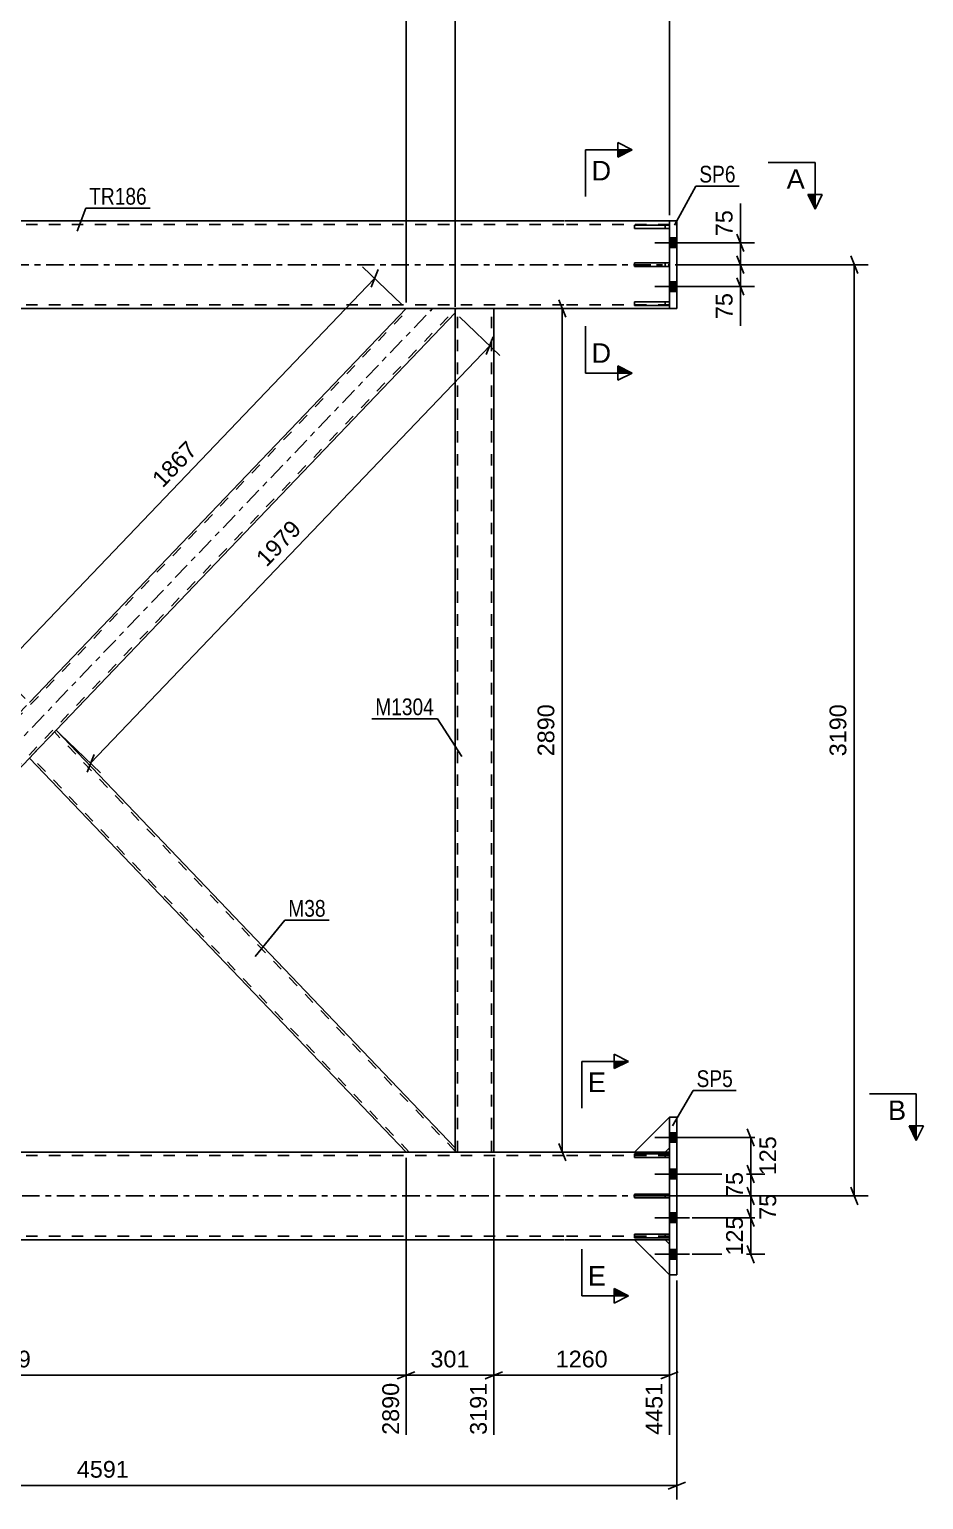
# Model space of a CAD drawing. Header units: millimetres. Extents: x 0 to 841, y 0 to 594.
# Drawn here: x 132.6 to 285.7, y 143.9 to 395.8 of the extents above; entities that cross this region are included whole.
import ezdxf

# ---------------------------------------------------------------- set-up
doc = ezdxf.new("R2010")
doc.units = ezdxf.units.MM
doc.linetypes.add('DXK_LINE_DOT2', pattern=[3.9198, 1.9599, -1.9599])
doc.linetypes.add('DXK_LINE_DOT3', pattern=[5.9187, 2.979, -0.9799, 0.9799, -0.9799])
doc.styles.add('Arial', font='ARIAL.TTF', dxfattribs={"height": 0.2})
doc.styles.add('Arial Narrow', font='ARIALN.TTF', dxfattribs={"height": 0.2})

# ---------------------------------------------------------------- blocks, each defined once
blk = doc.blocks.new('Part-814738463-6098 - 6027')
at = {"color": 2, "linetype": 'Continuous'}
for p, q in [((236.23, 188.46), (241.48, 188.46)), ((242.22, 182.46), (236.23, 188.46)), ((241.48, 188.46), (242.23, 187.71))]:
    blk.add_line(p, q, dxfattribs=at)
at = {"color": 7, "linetype": 'DXK_LINE_DOT2'}
for p, q in [((242.23, 187.71), (242.23, 182.46)), ((242.23, 182.46), (242.22, 182.46)), ((242.22, 182.46), (242.23, 182.46))]:
    blk.add_line(p, q, dxfattribs=at)
blk = doc.blocks.new('Bolt-814738463-6034 - 6027')
at = {"linetype": 'Continuous'}
for points in [[(242.22, 206.79), (242.22, 205.14), (243.47, 205.14), (243.47, 206.79)], [(242.22, 206.79), (242.22, 205.14), (243.47, 205.14), (243.47, 206.79)], [(242.22, 206.79), (242.22, 205.14), (243.47, 205.14), (243.47, 206.79)], [(242.22, 200.54), (242.22, 198.89), (243.47, 198.89), (243.47, 200.54)], [(242.22, 200.54), (242.22, 198.89), (243.47, 198.89), (243.47, 200.54)], [(242.22, 193.04), (242.22, 191.39), (243.47, 191.39), (243.47, 193.04)], [(242.22, 193.04), (242.22, 191.39), (243.47, 191.39), (243.47, 193.04)], [(242.22, 186.79), (242.22, 185.14), (243.47, 185.14), (243.47, 186.79)], [(242.22, 186.79), (242.22, 185.14), (243.47, 185.14), (243.47, 186.79)], [(242.22, 186.79), (242.22, 185.14), (243.47, 185.14), (243.47, 186.79)]]:
    blk.add_hatch(color=1, dxfattribs=at).paths.add_polyline_path(points)
at = {"color": 1, "linetype": 'Continuous'}
for p, q in [((243.47, 206.79), (242.22, 206.79)), ((243.47, 206.79), (242.22, 206.79)), ((243.47, 206.79), (242.22, 206.79)), ((245.67, 205.96), (239.72, 205.96)), ((245.67, 205.96), (239.72, 205.96)), ((245.67, 205.96), (239.72, 205.96)), ((243.47, 205.14), (242.22, 205.14)), ((243.47, 205.14), (242.22, 205.14)), ((243.47, 205.14), (242.22, 205.14)), ((245.67, 199.71), (239.72, 199.71)), ((245.67, 199.71), (239.72, 199.71)), ((243.47, 200.54), (242.22, 200.54)), ((243.47, 200.54), (242.22, 200.54)), ((243.47, 198.89), (242.22, 198.89)), ((243.47, 198.89), (242.22, 198.89)), ((245.67, 192.21), (239.72, 192.21)), ((245.67, 192.21), (239.72, 192.21)), ((243.47, 193.04), (242.22, 193.04)), ((243.47, 193.04), (242.22, 193.04)), ((243.47, 191.39), (242.22, 191.39)), ((243.47, 191.39), (242.22, 191.39)), ((243.47, 186.79), (242.22, 186.79)), ((243.47, 186.79), (242.22, 186.79)), ((243.47, 186.79), (242.22, 186.79)), ((245.67, 185.96), (239.72, 185.96)), ((245.67, 185.96), (239.72, 185.96)), ((245.67, 185.96), (239.72, 185.96)), ((243.47, 185.14), (242.22, 185.14)), ((243.47, 185.14), (242.22, 185.14)), ((243.47, 185.14), (242.22, 185.14))]:
    blk.add_line(p, q, dxfattribs=at)
blk = doc.blocks.new('Part-814738463-6101 - 6027')
at = {"color": 7, "linetype": 'DXK_LINE_DOT2'}
for p, q in [((242.23, 209.46), (236.23, 203.46)), ((242.23, 204.21), (242.23, 209.46)), ((241.48, 203.46), (242.23, 204.21)), ((236.23, 203.46), (241.48, 203.46))]:
    blk.add_line(p, q, dxfattribs=at)
blk = doc.blocks.new('Part-814738463-6118 - 6027')
at = {"color": 2, "linetype": 'Continuous'}
for p, q in [((236.23, 203.14), (242.23, 203.14)), ((236.23, 202.54), (236.23, 203.14)), ((242.23, 202.54), (236.23, 202.54)), ((242.23, 203.14), (242.23, 202.54))]:
    blk.add_line(p, q, dxfattribs=at)
at = {"color": 7, "linetype": 'DXK_LINE_DOT2'}
blk.add_line((241.48, 202.54), (241.48, 203.14), dxfattribs=at)
blk = doc.blocks.new('Part-814738463-6138 - 6027')
at = {"color": 7, "linetype": 'DXK_LINE_DOT2'}
for p, q in [((242.22, 362.23), (236.22, 362.23)), ((236.22, 362.23), (236.22, 361.63)), ((236.22, 361.63), (242.22, 361.63)), ((241.47, 362.23), (241.47, 361.63)), ((242.22, 361.63), (242.22, 362.23))]:
    blk.add_line(p, q, dxfattribs=at)
blk = doc.blocks.new('Part-814738463-6161 - 6027')
at = {"color": 2, "linetype": 'Continuous'}
for p, q in [((236.22, 349.08), (242.22, 349.08)), ((236.22, 348.48), (236.22, 349.08)), ((242.22, 348.48), (236.22, 348.48)), ((242.22, 349.08), (242.22, 348.48))]:
    blk.add_line(p, q, dxfattribs=at)
at = {"color": 7, "linetype": 'DXK_LINE_DOT2'}
blk.add_line((241.47, 348.48), (241.47, 349.08), dxfattribs=at)
blk = doc.blocks.new('Part-814738463-6092 - 6027')
at = {"color": 7, "linetype": 'DXK_LINE_DOT2'}
for p, q in [((242.23, 189.39), (236.23, 189.39)), ((236.23, 189.39), (236.23, 188.79)), ((241.48, 188.79), (241.48, 189.39)), ((242.23, 188.79), (242.23, 189.39)), ((236.23, 188.79), (242.23, 188.79))]:
    blk.add_line(p, q, dxfattribs=at)
blk = doc.blocks.new('Part-814738463-6095 - 6027')
at = {"color": 7, "linetype": 'DXK_LINE_DOT2'}
for p, q in [((236.23, 188.46), (241.48, 188.46)), ((242.23, 182.46), (236.23, 188.46)), ((241.48, 188.46), (242.23, 187.71)), ((242.23, 187.71), (242.23, 182.46))]:
    blk.add_line(p, q, dxfattribs=at)
blk = doc.blocks.new('Part-814738463-6173 - 6027')
at = {"color": 2, "linetype": 'Continuous'}
for p, q in [((133.13, 271.51), (137.14, 275.71)), ((205.52, 204.19), (137.14, 275.71)), ((132.57, 270.94), (133.13, 271.51)), ((197.09, 203.46), (132.57, 270.94)), ((205.52, 203.85), (205.52, 204.19)), ((205.54, 203.46), (205.52, 203.85))]:
    blk.add_line(p, q, dxfattribs=at)
at = {"color": 7, "linetype": 'DXK_LINE_DOT2'}
for p, q in [((205.52, 203.61), (136.86, 275.42)), ((132.62, 270.98), (133.13, 271.51)), ((132.85, 271.23), (132.87, 271.25)), ((197.64, 203.46), (132.85, 271.23)), ((205.54, 203.46), (197.09, 203.46)), ((205.52, 203.46), (205.52, 203.61)), ((205.52, 203.47), (205.52, 203.46))]:
    blk.add_line(p, q, dxfattribs=at)
blk = doc.blocks.new('Part-814738463-6104 - 6027')
at = {"color": 2, "linetype": 'Continuous'}
for p, q in [((242.23, 209.46), (236.23, 203.46)), ((242.23, 204.21), (241.48, 203.46)), ((241.48, 203.46), (236.23, 203.46))]:
    blk.add_line(p, q, dxfattribs=at)
at = {"color": 7, "linetype": 'DXK_LINE_DOT2'}
blk.add_line((242.23, 209.46), (242.23, 204.21), dxfattribs=at)
blk = doc.blocks.new('Part-814738463-6112 - 6027')
at = {"color": 2, "linetype": 'Continuous'}
for p, q in [((243.47, 209.46), (242.22, 209.46)), ((242.22, 209.46), (242.22, 182.46)), ((243.47, 209.46), (243.47, 182.46)), ((243.47, 182.46), (242.22, 182.46))]:
    blk.add_line(p, q, dxfattribs=at)
blk = doc.blocks.new('Part-814738463-6115 - 6027')
at = {"color": 2, "linetype": 'Continuous'}
for p, q in [((236.23, 196.26), (242.23, 196.26)), ((236.23, 195.66), (236.23, 196.26)), ((242.23, 195.66), (236.23, 195.66)), ((242.23, 196.26), (242.23, 195.66))]:
    blk.add_line(p, q, dxfattribs=at)
at = {"color": 7, "linetype": 'DXK_LINE_DOT2'}
blk.add_line((241.48, 195.66), (241.48, 196.26), dxfattribs=at)
blk = doc.blocks.new('Part-814738463-6121 - 6027')
at = {"color": 2, "linetype": 'Continuous'}
for p, q in [((236.23, 189.39), (242.23, 189.39)), ((236.23, 188.79), (236.23, 189.39)), ((242.23, 189.39), (242.23, 188.79)), ((242.23, 188.79), (236.23, 188.79))]:
    blk.add_line(p, q, dxfattribs=at)
at = {"color": 7, "linetype": 'DXK_LINE_DOT2'}
blk.add_line((241.48, 188.79), (241.48, 189.39), dxfattribs=at)
blk = doc.blocks.new('Part-814738463-6124 - 6027')
at = {"color": 7, "linetype": 'DXK_LINE_DOT2'}
for p, q in [((242.23, 196.26), (236.23, 196.26)), ((236.23, 196.26), (236.23, 195.66)), ((236.23, 195.66), (242.23, 195.66)), ((241.48, 195.66), (241.48, 196.26)), ((242.23, 195.66), (242.23, 196.26))]:
    blk.add_line(p, q, dxfattribs=at)
blk = doc.blocks.new('Part-814738463-6127 - 6027')
at = {"color": 7, "linetype": 'DXK_LINE_DOT2'}
for p, q in [((242.23, 203.14), (236.23, 203.14)), ((236.23, 203.14), (236.23, 202.54)), ((236.23, 202.54), (242.23, 202.54)), ((241.48, 202.54), (241.48, 203.14)), ((242.23, 202.54), (242.23, 203.14))]:
    blk.add_line(p, q, dxfattribs=at)
blk = doc.blocks.new('Part-814738463-6137 - 6027')
at = {"color": 7, "linetype": 'DXK_LINE_DOT2'}
for p, q in [((242.22, 349.08), (236.22, 349.08)), ((236.22, 349.08), (236.22, 348.48)), ((236.22, 348.48), (242.22, 348.48)), ((241.47, 348.48), (241.47, 349.08)), ((242.22, 348.48), (242.22, 349.08))]:
    blk.add_line(p, q, dxfattribs=at)
blk = doc.blocks.new('Part-814738463-6162 - 6027')
at = {"color": 7, "linetype": 'DXK_LINE_DOT2'}
for p, q in [((242.22, 355.76), (236.22, 355.76)), ((236.22, 355.76), (236.22, 355.16)), ((236.22, 355.16), (242.22, 355.16)), ((241.47, 355.16), (241.47, 355.76)), ((242.22, 355.16), (242.22, 355.76))]:
    blk.add_line(p, q, dxfattribs=at)
blk = doc.blocks.new('Part-814738463-6150 - 6027')
at = {"color": 7, "linetype": 'DXK_LINE_DOT2'}
for p, q in [((52.57, 188.46), (52.57, 203.46)), ((65.82, 203.46), (52.57, 203.46)), ((224.12, 202.86), (52.57, 202.86)), ((242.22, 202.86), (224.22, 202.86)), ((241.48, 203.46), (236.23, 203.46)), ((242.22, 188.46), (242.22, 203.46)), ((224.12, 189.06), (52.57, 189.06)), ((242.22, 189.06), (224.22, 189.06)), ((65.82, 188.46), (52.57, 188.46))]:
    blk.add_line(p, q, dxfattribs=at)
at = {"color": 2, "linetype": 'Continuous'}
for p, q in [((224.12, 203.46), (65.82, 203.46)), ((236.23, 203.46), (224.22, 203.46)), ((242.22, 203.46), (241.48, 203.46)), ((224.12, 188.46), (65.82, 188.46)), ((242.22, 188.46), (224.22, 188.46))]:
    blk.add_line(p, q, dxfattribs=at)
at = {"color": 7, "linetype": 'DXK_LINE_DOT3'}
for p, q in [((42.57, 195.96), (224.12, 195.96)), ((224.22, 195.96), (252.22, 195.96))]:
    blk.add_line(p, q, dxfattribs=at)
blk = doc.blocks.new('Part-814738463-6160 - 6027')
at = {"color": 2, "linetype": 'Continuous'}
for p, q in [((242.22, 362.23), (236.22, 362.23)), ((236.22, 361.63), (236.22, 362.23)), ((242.22, 361.63), (236.22, 361.63)), ((242.22, 362.23), (242.22, 361.63))]:
    blk.add_line(p, q, dxfattribs=at)
at = {"color": 7, "linetype": 'DXK_LINE_DOT2'}
blk.add_line((241.47, 361.63), (241.47, 362.23), dxfattribs=at)
blk = doc.blocks.new('Part-814738463-6167 - 6027')
at = {"color": 7, "linetype": 'DXK_LINE_DOT2'}
for p, q in [((212.12, 347.96), (205.52, 347.96)), ((205.52, 347.23), (205.52, 347.96)), ((205.92, 203.46), (205.92, 347.96)), ((211.72, 203.46), (211.72, 347.96)), ((205.52, 203.46), (205.52, 204.19)), ((212.12, 203.46), (205.52, 203.46))]:
    blk.add_line(p, q, dxfattribs=at)
at = {"color": 2, "linetype": 'Continuous'}
for p, q in [((212.12, 203.46), (212.12, 347.96)), ((205.52, 204.19), (205.52, 347.23))]:
    blk.add_line(p, q, dxfattribs=at)
blk = doc.blocks.new('Bolt-814738463-6175 - 6027')
at = {"linetype": 'Continuous'}
for points in [[(242.22, 360.04), (242.22, 358.39), (243.47, 358.39), (243.47, 360.04)], [(242.22, 360.04), (242.22, 358.39), (243.47, 358.39), (243.47, 360.04)], [(242.22, 352.54), (242.22, 350.89), (243.47, 350.89), (243.47, 352.54)], [(242.22, 352.54), (242.22, 350.89), (243.47, 350.89), (243.47, 352.54)]]:
    blk.add_hatch(color=1, dxfattribs=at).paths.add_polyline_path(points)
at = {"color": 1, "linetype": 'Continuous'}
for p, q in [((245.67, 359.21), (239.72, 359.21)), ((245.67, 359.21), (239.72, 359.21)), ((243.47, 360.04), (242.22, 360.04)), ((243.47, 360.04), (242.22, 360.04)), ((243.47, 358.39), (242.22, 358.39)), ((243.47, 358.39), (242.22, 358.39)), ((243.47, 352.54), (242.22, 352.54)), ((243.47, 352.54), (242.22, 352.54)), ((245.67, 351.71), (239.72, 351.71)), ((245.67, 351.71), (239.72, 351.71)), ((243.47, 350.89), (242.22, 350.89)), ((243.47, 350.89), (242.22, 350.89))]:
    blk.add_line(p, q, dxfattribs=at)
blk = doc.blocks.new('Part-814738463-6180 - 6027')
at = {"color": 7, "linetype": 'DXK_LINE_DOT2'}
for p, q in [((60.07, 362.96), (52.57, 362.96)), ((52.57, 362.96), (52.57, 355.56)), ((242.22, 347.96), (242.22, 362.96)), ((224.12, 362.36), (52.57, 362.36)), ((242.22, 362.36), (224.22, 362.36)), ((52.57, 349.16), (52.57, 348.05)), ((52.57, 348.61), (52.57, 348.93)), ((52.57, 348.56), (52.57, 348.61)), ((224.12, 348.56), (52.57, 348.56)), ((242.22, 348.56), (224.22, 348.56))]:
    blk.add_line(p, q, dxfattribs=at)
at = {"color": 2, "linetype": 'Continuous'}
for p, q in [((224.12, 362.96), (60.07, 362.96)), ((242.22, 362.96), (224.22, 362.96)), ((52.57, 355.56), (52.57, 349.16)), ((52.57, 347.96), (52.57, 349.16)), ((52.57, 347.96), (224.12, 347.96)), ((224.22, 347.96), (242.22, 347.96))]:
    blk.add_line(p, q, dxfattribs=at)
at = {"color": 7, "linetype": 'DXK_LINE_DOT3'}
for p, q in [((52.57, 355.46), (224.12, 355.46)), ((224.22, 355.46), (242.22, 355.46))]:
    blk.add_line(p, q, dxfattribs=at)
blk = doc.blocks.new('Part-814738463-6244 - 6027')
at = {"color": 2, "linetype": 'Continuous'}
for p, q in [((243.47, 362.96), (242.22, 362.96)), ((242.22, 362.96), (242.22, 347.96)), ((243.47, 347.96), (243.47, 362.96)), ((242.22, 347.96), (243.47, 347.96))]:
    blk.add_line(p, q, dxfattribs=at)
blk = doc.blocks.new('Part-814738463-6249 - 6027')
at = {"color": 7, "linetype": 'DXK_LINE_DOT2'}
for p, q in [((59.62, 203.61), (197.64, 347.96)), ((67.51, 203.46), (205.52, 347.81)), ((205.54, 347.96), (197.09, 347.96)), ((205.52, 347.81), (205.52, 347.96)), ((128.01, 275.71), (132.57, 280.49)), ((132.57, 270.94), (137.14, 275.71)), ((59.62, 204.19), (61.73, 206.39)), ((59.62, 204.19), (59.62, 203.85)), ((59.62, 203.85), (59.61, 203.46)), ((68.06, 203.46), (59.61, 203.46)), ((59.62, 203.46), (59.62, 203.61))]:
    blk.add_line(p, q, dxfattribs=at)
at = {"color": 7, "linetype": 'DXK_LINE_DOT3'}
blk.add_line((63.49, 203.46), (201.65, 347.96), dxfattribs=at)
at = {"color": 2, "linetype": 'Continuous'}
for p, q in [((197.09, 347.96), (132.57, 280.49)), ((205.52, 347.57), (205.54, 347.96)), ((205.52, 347.23), (205.52, 347.57)), ((205.52, 347.23), (137.14, 275.71)), ((61.73, 206.39), (128.01, 275.71)), ((132.57, 270.94), (68.06, 203.46))]:
    blk.add_line(p, q, dxfattribs=at)
blk = doc.blocks.new('Part-814738463-6251 - 6027')
at = {"color": 2, "linetype": 'Continuous'}
for p, q in [((236.22, 355.76), (242.22, 355.76)), ((236.22, 355.16), (236.22, 355.76)), ((242.22, 355.16), (236.22, 355.16)), ((242.22, 355.76), (242.22, 355.16))]:
    blk.add_line(p, q, dxfattribs=at)
at = {"color": 7, "linetype": 'DXK_LINE_DOT2'}
blk.add_line((241.47, 355.16), (241.47, 355.76), dxfattribs=at)
blk = doc.blocks.new('StraightDimension-814738463-6607 - 6027')
at = {"color": 7, "linetype": 'Continuous'}
for p, q in [((246.09, 192.21), (258.54, 192.21)), ((255.54, 193.71), (256.74, 190.71)), ((256.14, 185.96), (256.14, 192.21)), ((256.74, 184.46), (255.54, 187.46)), ((246.09, 185.96), (258.54, 185.96))]:
    blk.add_line(p, q, dxfattribs=at)
at = {"color": 0}
blk.add_wipeout([(255.39, 193.02), (251.19, 193.02), (251.19, 185.15), (255.39, 185.15)], dxfattribs=at)
at = {"color": 3, "style": 'Arial'}
blk.add_text('125', height=2.865, rotation=90.0002, dxfattribs=at).set_placement((254.79, 185.75))
blk = doc.blocks.new('StraightDimension-814738463-8455 - 6027')
at = {"color": 7, "linetype": 'Continuous'}
for p, q in [((197.09, 202.46), (197.09, 155.04)), ((212.12, 202.47), (212.12, 155.04)), ((198.59, 165.84), (195.59, 164.64)), ((197.09, 165.24), (212.12, 165.24)), ((210.62, 164.64), (213.62, 165.84))]:
    blk.add_line(p, q, dxfattribs=at)
at = {"color": 0}
blk.add_wipeout([(208.54, 165.99), (208.54, 170.19), (200.67, 170.19), (200.67, 165.99)], dxfattribs=at)
at = {"color": 0, "linetype": 'Continuous'}
blk.add_wipeout([(211.52, 164.54), (207.32, 164.54), (207.32, 154.44), (211.52, 154.44)], dxfattribs=at)
at = {"color": 3, "style": 'Arial'}
blk.add_text('301', height=2.865, dxfattribs=at).set_placement((201.27, 166.59))
at = {"color": 3, "linetype": 'Continuous', "style": 'Arial'}
blk.add_text('3191', height=2.865, rotation=90.0002, dxfattribs=at).set_placement((210.92, 155.04))
blk = doc.blocks.new('StraightDimension-814738463-6577 - 6027')
at = {"color": 7, "linetype": 'Continuous'}
for p, q in [((255.54, 207.46), (256.74, 204.46)), ((245.4, 205.96), (258.99, 205.96)), ((256.14, 199.71), (256.14, 205.96)), ((245.4, 199.71), (258.99, 199.71)), ((256.74, 198.21), (255.54, 201.21))]:
    blk.add_line(p, q, dxfattribs=at)
at = {"color": 0}
blk.add_wipeout([(261.09, 206.77), (256.89, 206.77), (256.89, 198.9), (261.09, 198.9)], dxfattribs=at)
at = {"color": 3, "style": 'Arial'}
blk.add_text('125', height=2.865, rotation=90.0002, dxfattribs=at).set_placement((260.49, 199.5))
blk = doc.blocks.new('StraightDimension-814738463-6587 - 6027')
at = {"color": 7, "linetype": 'Continuous'}
for p, q in [((245.4, 199.71), (258.54, 199.71)), ((255.54, 201.21), (256.74, 198.21)), ((256.14, 195.96), (256.14, 199.71)), ((256.74, 194.46), (255.54, 197.46)), ((236.1, 195.96), (258.54, 195.96))]:
    blk.add_line(p, q, dxfattribs=at)
at = {"color": 0}
blk.add_wipeout([(255.39, 200.66), (251.19, 200.66), (251.19, 195.01), (255.39, 195.01)], dxfattribs=at)
at = {"color": 3, "style": 'Arial'}
blk.add_text('75', height=2.865, rotation=90.0002, dxfattribs=at).set_placement((254.79, 195.61))
blk = doc.blocks.new('StraightDimension-814738463-6597 - 6027')
at = {"color": 7, "linetype": 'Continuous'}
for p, q in [((255.54, 197.46), (256.74, 194.46)), ((236.1, 195.96), (258.99, 195.96)), ((256.14, 192.21), (256.14, 195.96)), ((246.09, 192.21), (258.99, 192.21)), ((256.74, 190.71), (255.54, 193.71))]:
    blk.add_line(p, q, dxfattribs=at)
at = {"color": 0}
blk.add_wipeout([(261.09, 196.91), (256.89, 196.91), (256.89, 191.26), (261.09, 191.26)], dxfattribs=at)
at = {"color": 3, "style": 'Arial'}
blk.add_text('75', height=2.865, rotation=90.0002, dxfattribs=at).set_placement((260.49, 191.86))
blk = doc.blocks.new('StraightDimension-814738463-6619 - 6027')
at = {"color": 7, "linetype": 'Continuous'}
for p, q in [((206.25, 346.54), (213.17, 339.92)), ((210.83, 340.08), (212.04, 343.08)), ((143.05, 270.06), (211.44, 341.58)), ((137.86, 275.02), (144.78, 268.4)), ((143.65, 271.56), (142.45, 268.56))]:
    blk.add_line(p, q, dxfattribs=at)
at = {"color": 0}
blk.add_wipeout([(180.19, 309.99), (177.15, 312.89), (170.18, 305.59), (173.21, 302.69)], dxfattribs=at)
at = {"color": 3, "style": 'Arial'}
blk.add_text('1979', height=2.865, rotation=46.2835, dxfattribs=at).set_placement((173.19, 303.54))
blk = doc.blocks.new('StraightDimension-814738463-6637 - 6027')
at = {"color": 7, "linetype": 'Continuous'}
for p, q in [((243.22, 355.46), (256.77, 355.46)), ((253.77, 356.96), (254.97, 353.96)), ((254.37, 351.71), (254.37, 355.46)), ((254.97, 350.21), (253.77, 353.21)), ((244.47, 351.71), (256.77, 351.71))]:
    blk.add_line(p, q, dxfattribs=at)
at = {"color": 0}
blk.add_wipeout([(253.62, 351.19), (249.42, 351.19), (249.42, 345.54), (253.62, 345.54)], dxfattribs=at)
at = {"color": 7, "linetype": 'Continuous'}
blk.add_line((254.37, 351.71), (254.37, 345.01), dxfattribs=at)
blk.add_line((254.37, 351.71), (254.37, 345.01), dxfattribs=at)
at = {"color": 3, "style": 'Arial'}
blk.add_text('75', height=2.865, rotation=90.0002, dxfattribs=at).set_placement((253.02, 346.14))
blk = doc.blocks.new('StraightDimension-814738463-6646 - 6027')
at = {"color": 7, "linetype": 'Continuous'}
for p, q in [((253.77, 360.71), (254.97, 357.71)), ((244.47, 359.21), (256.77, 359.21)), ((254.37, 355.46), (254.37, 359.21)), ((243.22, 355.46), (256.77, 355.46)), ((254.97, 353.96), (253.77, 356.96))]:
    blk.add_line(p, q, dxfattribs=at)
at = {"color": 0}
blk.add_wipeout([(253.62, 365.38), (249.42, 365.38), (249.42, 359.74), (253.62, 359.74)], dxfattribs=at)
at = {"color": 7, "linetype": 'Continuous'}
blk.add_line((254.37, 359.21), (254.37, 365.91), dxfattribs=at)
blk.add_line((254.37, 359.21), (254.37, 365.91), dxfattribs=at)
at = {"color": 3, "style": 'Arial'}
blk.add_text('75', height=2.865, rotation=90.0002, dxfattribs=at).set_placement((253.02, 360.34))
blk = doc.blocks.new('StraightDimension-814738463-6657 - 6027')
at = {"color": 7, "linetype": 'Continuous'}
for p, q in [((196.37, 348.65), (189.64, 355.08)), ((127.19, 285.64), (191.7, 353.11)), ((191.1, 351.61), (192.3, 354.61)), ((131.85, 281.18), (125.13, 287.61)), ((127.79, 287.14), (126.58, 284.14))]:
    blk.add_line(p, q, dxfattribs=at)
at = {"color": 0}
blk.add_wipeout([(162.39, 323.54), (159.35, 326.44), (152.38, 319.15), (155.41, 316.24)], dxfattribs=at)
at = {"color": 3, "style": 'Arial'}
blk.add_text('1867', height=2.865, rotation=46.2835, dxfattribs=at).set_placement((155.39, 317.09))
blk = doc.blocks.new('StraightDimension-814738463-6685 - 6027')
at = {"color": 7, "linetype": 'Continuous'}
for p, q in [((218.64, 347.96), (226.24, 347.96)), ((224.44, 346.46), (223.24, 349.46)), ((223.84, 203.46), (223.84, 347.96)), ((223.24, 204.96), (224.44, 201.96)), ((216.78, 203.46), (226.24, 203.46))]:
    blk.add_line(p, q, dxfattribs=at)
at = {"color": 0}
blk.add_wipeout([(223.09, 280.76), (218.89, 280.76), (218.89, 270.66), (223.09, 270.66)], dxfattribs=at)
at = {"color": 3, "style": 'Arial'}
blk.add_text('2890', height=2.865, rotation=90.0002, dxfattribs=at).set_placement((222.49, 271.26))
blk = doc.blocks.new('StraightDimension-814738463-6696 - 6027')
at = {"color": 7, "linetype": 'Continuous'}
for p, q in [((243.22, 355.46), (276.26, 355.46)), ((274.46, 353.96), (273.26, 356.96)), ((273.86, 195.96), (273.86, 355.46)), ((273.26, 197.46), (274.46, 194.46)), ((236.73, 195.96), (276.26, 195.96))]:
    blk.add_line(p, q, dxfattribs=at)
at = {"color": 0}
blk.add_wipeout([(273.11, 280.76), (268.91, 280.76), (268.91, 270.66), (273.11, 270.66)], dxfattribs=at)
at = {"color": 3, "style": 'Arial'}
blk.add_text('3190', height=2.865, rotation=90.0002, dxfattribs=at).set_placement((272.51, 271.26))
blk = doc.blocks.new('StraightDimension-814738463-6706 - 6027')
at = {"color": 7, "linetype": 'Continuous'}
for p, q in [((46.82, 187.2), (46.82, 143.95)), ((243.47, 181.46), (243.47, 143.95)), ((48.32, 146.95), (45.32, 145.75)), ((46.82, 146.35), (243.47, 146.35)), ((241.97, 145.75), (244.97, 146.95))]:
    blk.add_line(p, q, dxfattribs=at)
at = {"color": 0}
blk.add_wipeout([(150.2, 147.1), (150.2, 151.3), (140.1, 151.3), (140.1, 147.1)], dxfattribs=at)
at = {"color": 3, "style": 'Arial'}
blk.add_text('4591', height=2.865, dxfattribs=at).set_placement((140.7, 147.7))
blk = doc.blocks.new('StraightDimension-814738463-8350 - 6027')
at = {"color": 7, "linetype": 'Continuous'}
for p, q in [((205.52, 348.23), (205.52, 416.84)), ((242.22, 363.96), (242.22, 412.34)), ((207.02, 404.33), (204.02, 403.13)), ((205.52, 403.73), (242.22, 403.73)), ((240.72, 403.13), (243.72, 404.33))]:
    blk.add_line(p, q, dxfattribs=at)
at = {"color": 0, "linetype": 'Continuous'}
blk.add_wipeout([(241.62, 412.94), (237.42, 412.94), (237.42, 404.43), (241.62, 404.43)], dxfattribs=at)
at = {"color": 0}
blk.add_wipeout([(228.13, 404.48), (228.13, 408.68), (219.62, 408.68), (219.62, 404.48)], dxfattribs=at)
at = {"color": 3, "linetype": 'Continuous', "style": 'Arial Narrow'}
blk.add_text('4451', height=2.863, rotation=90.0002, dxfattribs=at).set_placement((241.02, 405.03))
at = {"color": 3, "style": 'Arial Narrow'}
blk.add_text('1392', height=2.863, dxfattribs=at).set_placement((220.22, 405.08))
blk = doc.blocks.new('StraightDimension-814738463-8351 - 6027')
at = {"color": 7, "linetype": 'Continuous'}
for p, q in [((205.52, 348.23), (205.52, 416.84)), ((197.09, 348.96), (197.09, 412.34)), ((195.59, 403.13), (198.59, 404.33)), ((197.09, 403.73), (205.52, 403.73)), ((207.02, 404.33), (204.02, 403.13))]:
    blk.add_line(p, q, dxfattribs=at)
at = {"color": 0}
blk.add_wipeout([(204.65, 404.48), (204.65, 408.68), (197.96, 408.68), (197.96, 404.48)], dxfattribs=at)
at = {"color": 0, "linetype": 'Continuous'}
blk.add_wipeout([(204.92, 417.44), (200.72, 417.44), (200.72, 408.93), (204.92, 408.93)], dxfattribs=at)
at = {"color": 3, "linetype": 'Continuous', "style": 'Arial Narrow'}
blk.add_text('3059', height=2.863, rotation=90.0002, dxfattribs=at).set_placement((204.32, 409.53))
at = {"color": 3, "style": 'Arial Narrow'}
blk.add_text('169', height=2.863, dxfattribs=at).set_placement((198.56, 405.08))
blk = doc.blocks.new('StraightDimension-814738463-8352 - 6027')
at = {"color": 7, "linetype": 'Continuous'}
for p, q in [((59.62, 348.96), (59.62, 415.01)), ((197.09, 348.96), (197.09, 412.34)), ((61.12, 404.33), (58.12, 403.13)), ((59.62, 403.73), (197.09, 403.73)), ((195.59, 403.13), (198.59, 404.33))]:
    blk.add_line(p, q, dxfattribs=at)
at = {"color": 0, "linetype": 'Continuous'}
blk.add_wipeout([(196.49, 412.94), (192.29, 412.94), (192.29, 404.43), (196.49, 404.43)], dxfattribs=at)
at = {"color": 0}
blk.add_wipeout([(132.61, 404.48), (132.61, 408.68), (124.1, 408.68), (124.1, 404.48)], dxfattribs=at)
at = {"color": 3, "linetype": 'Continuous', "style": 'Arial Narrow'}
blk.add_text('2890', height=2.863, rotation=90.0002, dxfattribs=at).set_placement((195.89, 405.03))
at = {"color": 3, "style": 'Arial Narrow'}
blk.add_text('2749', height=2.863, dxfattribs=at).set_placement((124.7, 405.08))
blk = doc.blocks.new('StraightDimension-814738463-8454 - 6027')
at = {"color": 7, "linetype": 'Continuous'}
for p, q in [((212.12, 202.47), (212.12, 155.04)), ((242.22, 187.46), (242.22, 155.04)), ((213.62, 165.84), (210.62, 164.64)), ((212.12, 165.24), (242.22, 165.24)), ((240.72, 164.64), (243.72, 165.84))]:
    blk.add_line(p, q, dxfattribs=at)
at = {"color": 0}
blk.add_wipeout([(232.22, 165.99), (232.22, 170.19), (222.13, 170.19), (222.13, 165.99)], dxfattribs=at)
at = {"color": 0, "linetype": 'Continuous'}
blk.add_wipeout([(241.62, 164.54), (237.42, 164.54), (237.42, 154.44), (241.62, 154.44)], dxfattribs=at)
at = {"color": 3, "style": 'Arial'}
blk.add_text('1260', height=2.865, dxfattribs=at).set_placement((222.73, 166.59))
at = {"color": 3, "linetype": 'Continuous', "style": 'Arial'}
blk.add_text('4451', height=2.865, rotation=90.0002, dxfattribs=at).set_placement((241.02, 155.04))
blk = doc.blocks.new('StraightDimension-814738463-8456 - 6027')
at = {"color": 7, "linetype": 'Continuous'}
for p, q in [((59.62, 203.19), (59.62, 157.27)), ((197.09, 202.46), (197.09, 155.04)), ((61.12, 165.84), (58.12, 164.64)), ((59.62, 165.24), (197.09, 165.24)), ((195.59, 164.64), (198.59, 165.84))]:
    blk.add_line(p, q, dxfattribs=at)
at = {"color": 0}
blk.add_wipeout([(133.4, 165.99), (133.4, 170.19), (123.31, 170.19), (123.31, 165.99)], dxfattribs=at)
at = {"color": 0, "linetype": 'Continuous'}
blk.add_wipeout([(196.49, 164.54), (192.29, 164.54), (192.29, 154.44), (196.49, 154.44)], dxfattribs=at)
at = {"color": 3, "style": 'Arial'}
blk.add_text('2749', height=2.865, dxfattribs=at).set_placement((123.91, 166.59))
at = {"color": 3, "linetype": 'Continuous', "style": 'Arial'}
blk.add_text('2890', height=2.865, rotation=90.0002, dxfattribs=at).set_placement((195.89, 155.04))
blk = doc.blocks.new('Mark-814738463-6108 - 6027')
at = {"color": 0}
blk.add_wipeout([(253.07, 214.61), (253.07, 217.61), (246.86, 217.61), (246.86, 214.61)], dxfattribs=at)
blk.add_wipeout([(253.07, 214.61), (253.07, 217.61), (246.86, 217.61), (246.86, 214.61)], dxfattribs=at)
at = {"color": 30, "linetype": 'Continuous'}
for p, q in [((242.76, 207.95), (246.26, 214.01)), ((246.26, 214.01), (253.67, 214.01))]:
    blk.add_line(p, q, dxfattribs=at)
at = {"color": 3, "style": 'Arial Narrow'}
blk.add_text('SP5', height=2.863, dxfattribs=at).set_placement((246.86, 214.61))
blk = doc.blocks.new('SectionMark-814738463-6712 - 6027')
at = {"color": 6, "linetype": 'Continuous'}
for p, q in [((26.9, 213.46), (26.9, 205.46)), ((284.5, 213.46), (284.5, 205.46)), ((26.9, 205.46), (25.65, 207.96)), ((285.75, 207.96), (284.5, 205.46))]:
    blk.add_line(p, q, dxfattribs=at)
at = {"color": 0, "linetype": 'Continuous'}
for points in [[(31.76, 208.96), (31.76, 212.46), (28.65, 212.46), (28.65, 208.96)], [(282.75, 208.96), (282.75, 212.46), (279.64, 212.46), (279.64, 208.96)]]:
    blk.add_wipeout(points, dxfattribs=at)
at = {"linetype": 'Continuous'}
for points in [[(26.9, 207.96), (28.15, 207.96), (26.9, 205.46)], [(283.25, 207.96), (284.5, 207.96), (284.5, 205.46)]]:
    blk.add_hatch(color=6, dxfattribs=at).paths.add_polyline_path(points)
at = {"color": 6, "linetype": 'Continuous'}
for p, q in [((26.9, 213.46), (34.9, 213.46)), ((284.5, 213.46), (276.5, 213.46)), ((28.15, 207.96), (25.65, 207.96)), ((26.9, 205.46), (28.15, 207.96)), ((283.25, 207.96), (285.75, 207.96)), ((284.5, 205.46), (283.25, 207.96))]:
    blk.add_line(p, q, dxfattribs=at)
at = {"color": 3, "linetype": 'Continuous', "style": 'Arial'}
for p in [(28.65, 208.96), (279.64, 208.96)]:
    blk.add_text('B', height=3.34, dxfattribs=at).set_placement(p)
blk = doc.blocks.new('Mark-814738463-6169 - 6027')
at = {"color": 0}
blk.add_wipeout([(183.33, 243.78), (183.33, 246.78), (176.93, 246.78), (176.93, 243.78)], dxfattribs=at)
blk.add_wipeout([(183.33, 243.78), (183.33, 246.78), (176.93, 246.78), (176.93, 243.78)], dxfattribs=at)
at = {"color": 30, "linetype": 'Continuous'}
for p, q in [((171.22, 236.96), (176.33, 243.18)), ((176.33, 243.18), (183.93, 243.18))]:
    blk.add_line(p, q, dxfattribs=at)
at = {"color": 3, "style": 'Arial Narrow'}
blk.add_text('M38', height=2.863, dxfattribs=at).set_placement((176.93, 243.78))
blk = doc.blocks.new('Mark-814738463-6163 - 6027')
at = {"color": 0}
blk.add_wipeout([(201.87, 278.3), (201.87, 281.3), (191.82, 281.3), (191.82, 278.3)], dxfattribs=at)
blk.add_wipeout([(201.87, 278.3), (201.87, 281.3), (191.82, 281.3), (191.82, 278.3)], dxfattribs=at)
at = {"color": 30, "linetype": 'Continuous'}
for p in [(191.22, 277.7), (206.66, 271.24)]:
    blk.add_line(p, (202.47, 277.7), dxfattribs=at)
at = {"color": 3, "style": 'Arial Narrow'}
blk.add_text('M1304', height=2.863, dxfattribs=at).set_placement((191.82, 278.3))
blk = doc.blocks.new('Mark-814738463-6176 - 6027')
at = {"color": 0}
blk.add_wipeout([(152.68, 365.74), (152.68, 368.74), (142.82, 368.74), (142.82, 365.74)], dxfattribs=at)
blk.add_wipeout([(152.68, 365.74), (152.68, 368.74), (142.82, 368.74), (142.82, 365.74)], dxfattribs=at)
at = {"color": 30, "linetype": 'Continuous'}
for p, q in [((140.75, 361.22), (142.22, 365.14)), ((142.22, 365.14), (153.28, 365.14))]:
    blk.add_line(p, q, dxfattribs=at)
at = {"color": 3, "style": 'Arial Narrow'}
blk.add_text('TR186', height=2.863, dxfattribs=at).set_placement((142.82, 365.74))
blk = doc.blocks.new('Mark-814738463-6240 - 6027')
at = {"color": 0}
blk.add_wipeout([(253.54, 369.53), (253.54, 372.53), (247.33, 372.53), (247.33, 369.53)], dxfattribs=at)
blk.add_wipeout([(253.54, 369.53), (253.54, 372.53), (247.33, 372.53), (247.33, 369.53)], dxfattribs=at)
at = {"color": 30, "linetype": 'Continuous'}
for p, q in [((243.06, 362.2), (246.73, 368.93)), ((246.73, 368.93), (254.14, 368.93))]:
    blk.add_line(p, q, dxfattribs=at)
at = {"color": 3, "style": 'Arial Narrow'}
blk.add_text('SP6', height=2.863, dxfattribs=at).set_placement((247.33, 369.53))
blk = doc.blocks.new('SectionMark-814738463-6714 - 6027')
at = {"color": 6, "linetype": 'Continuous'}
for p, q in [((15.53, 372.96), (15.53, 364.96)), ((267.15, 372.96), (267.15, 364.96)), ((15.53, 364.96), (14.28, 367.46)), ((268.4, 367.46), (267.15, 364.96))]:
    blk.add_line(p, q, dxfattribs=at)
at = {"color": 0, "linetype": 'Continuous'}
for points in [[(20.39, 368.46), (20.39, 371.96), (17.28, 371.96), (17.28, 368.46)], [(265.4, 368.46), (265.4, 371.96), (262.29, 371.96), (262.29, 368.46)]]:
    blk.add_wipeout(points, dxfattribs=at)
at = {"linetype": 'Continuous'}
for points in [[(15.53, 367.46), (16.78, 367.46), (15.53, 364.96)], [(265.9, 367.46), (267.15, 367.46), (267.15, 364.96)]]:
    blk.add_hatch(color=6, dxfattribs=at).paths.add_polyline_path(points)
at = {"color": 6, "linetype": 'Continuous'}
for p, q in [((15.53, 372.96), (23.53, 372.96)), ((267.15, 372.96), (259.15, 372.96)), ((16.78, 367.46), (14.28, 367.46)), ((15.53, 364.96), (16.78, 367.46)), ((265.9, 367.46), (268.4, 367.46)), ((267.15, 364.96), (265.9, 367.46))]:
    blk.add_line(p, q, dxfattribs=at)
at = {"color": 3, "linetype": 'Continuous', "style": 'Arial'}
for p in [(17.28, 368.46), (262.29, 368.46)]:
    blk.add_text('A', height=3.34, dxfattribs=at).set_placement(p)
blk = doc.blocks.new('SectionMark-814738463-6718 - 6027')
at = {"color": 6, "linetype": 'Continuous'}
for p, q in [((233.35, 376.39), (235.85, 375.14)), ((227.85, 375.14), (235.85, 375.14)), ((227.85, 336.9), (235.85, 336.9)), ((235.85, 336.9), (233.35, 335.65))]:
    blk.add_line(p, q, dxfattribs=at)
at = {"color": 0, "linetype": 'Continuous'}
for points in [[(232.22, 369.89), (232.22, 373.39), (228.85, 373.39), (228.85, 369.89)], [(232.22, 338.65), (232.22, 342.15), (228.85, 342.15), (228.85, 338.65)]]:
    blk.add_wipeout(points, dxfattribs=at)
at = {"linetype": 'Continuous'}
for points in [[(233.35, 373.89), (233.35, 375.14), (235.85, 375.14)], [(233.35, 336.9), (233.35, 338.15), (235.85, 336.9)]]:
    blk.add_hatch(color=6, dxfattribs=at).paths.add_polyline_path(points)
at = {"color": 6, "linetype": 'Continuous'}
for p, q in [((233.35, 373.89), (233.35, 376.39)), ((227.85, 375.14), (227.85, 367.14)), ((235.85, 375.14), (233.35, 373.89)), ((227.85, 336.9), (227.85, 344.9)), ((235.85, 336.9), (233.35, 338.15)), ((233.35, 338.15), (233.35, 335.65))]:
    blk.add_line(p, q, dxfattribs=at)
at = {"color": 3, "linetype": 'Continuous', "style": 'Arial'}
for p in [(228.85, 369.89), (228.85, 338.65)]:
    blk.add_text('D', height=3.34, dxfattribs=at).set_placement(p)
blk = doc.blocks.new('SectionMark-814738463-6720 - 6027')
at = {"linetype": 'Continuous'}
for points in [[(232.72, 217.76), (232.72, 219.01), (235.22, 219.01)], [(232.72, 178.86), (232.72, 180.11), (235.22, 178.86)]]:
    blk.add_hatch(color=6, dxfattribs=at).paths.add_polyline_path(points)
at = {"color": 6, "linetype": 'Continuous'}
for p, q in [((232.72, 217.76), (232.72, 220.26)), ((232.72, 220.26), (235.22, 219.01)), ((227.22, 219.01), (235.22, 219.01)), ((235.22, 219.01), (232.72, 217.76)), ((227.22, 178.86), (235.22, 178.86)), ((235.22, 178.86), (232.72, 180.11)), ((232.72, 180.11), (232.72, 177.61)), ((235.22, 178.86), (232.72, 177.61))]:
    blk.add_line(p, q, dxfattribs=at)
at = {"color": 0, "linetype": 'Continuous'}
for points in [[(231.33, 213.76), (231.33, 217.26), (228.22, 217.26), (228.22, 213.76)], [(231.33, 180.61), (231.33, 184.11), (228.22, 184.11), (228.22, 180.61)]]:
    blk.add_wipeout(points, dxfattribs=at)
at = {"color": 6, "linetype": 'Continuous'}
for p, q in [((227.22, 219.01), (227.22, 211.01)), ((227.22, 178.86), (227.22, 186.86))]:
    blk.add_line(p, q, dxfattribs=at)
at = {"color": 3, "linetype": 'Continuous', "style": 'Arial'}
for p in [(228.22, 213.76), (228.22, 180.61)]:
    blk.add_text('E', height=3.34, dxfattribs=at).set_placement(p)

msp = doc.modelspace()

# ---------------------------------------------------------------- block references
for name in ['Part-814738463-6180 - 6027', 'Part-814738463-6244 - 6027', 'Part-814738463-6138 - 6027', 'Part-814738463-6160 - 6027', 'Bolt-814738463-6175 - 6027', 'Part-814738463-6162 - 6027', 'Part-814738463-6251 - 6027', 'Part-814738463-6249 - 6027', 'Part-814738463-6167 - 6027', 'Part-814738463-6161 - 6027', 'Part-814738463-6137 - 6027', 'Part-814738463-6173 - 6027', 'Part-814738463-6101 - 6027', 'Part-814738463-6104 - 6027', 'Part-814738463-6112 - 6027', 'Bolt-814738463-6034 - 6027', 'Part-814738463-6150 - 6027', 'Part-814738463-6118 - 6027', 'Part-814738463-6127 - 6027', 'Part-814738463-6115 - 6027', 'Part-814738463-6124 - 6027', 'Part-814738463-6092 - 6027', 'Part-814738463-6121 - 6027', 'Part-814738463-6098 - 6027', 'Part-814738463-6095 - 6027']:
    msp.add_blockref(name, (0, 0))

# ---------------------------------------------------------------- next in the draw order: block references
for name in ['StraightDimension-814738463-6637 - 6027', 'StraightDimension-814738463-6685 - 6027', 'StraightDimension-814738463-6619 - 6027', 'Mark-814738463-6169 - 6027', 'StraightDimension-814738463-6577 - 6027', 'StraightDimension-814738463-8455 - 6027', 'StraightDimension-814738463-6607 - 6027']:
    msp.add_blockref(name, (0, 0))

# ---------------------------------------------------------------- next in the draw order: block references
for name in ['StraightDimension-814738463-6646 - 6027', 'StraightDimension-814738463-6657 - 6027', 'StraightDimension-814738463-6587 - 6027', 'StraightDimension-814738463-6706 - 6027']:
    msp.add_blockref(name, (0, 0))

# ---------------------------------------------------------------- next in the draw order: block references
for name in ['Mark-814738463-6163 - 6027', 'StraightDimension-814738463-8456 - 6027', 'StraightDimension-814738463-6597 - 6027']:
    msp.add_blockref(name, (0, 0))

# ---------------------------------------------------------------- next in the draw order: block references
msp.add_blockref('StraightDimension-814738463-6696 - 6027', (0, 0))

# ---------------------------------------------------------------- next in the draw order: block references
for name in ['StraightDimension-814738463-8350 - 6027', 'Mark-814738463-6108 - 6027', 'StraightDimension-814738463-8454 - 6027']:
    msp.add_blockref(name, (0, 0))

# ---------------------------------------------------------------- next in the draw order: block references
for name in ['StraightDimension-814738463-8351 - 6027', 'Mark-814738463-6240 - 6027', 'SectionMark-814738463-6712 - 6027']:
    msp.add_blockref(name, (0, 0))

# ---------------------------------------------------------------- next in the draw order: block references
for name in ['StraightDimension-814738463-8352 - 6027', 'SectionMark-814738463-6720 - 6027']:
    msp.add_blockref(name, (0, 0))

# ---------------------------------------------------------------- next in the draw order: block references
msp.add_blockref('Mark-814738463-6176 - 6027', (0, 0))

# ---------------------------------------------------------------- next in the draw order: block references
msp.add_blockref('SectionMark-814738463-6714 - 6027', (0, 0))

# ---------------------------------------------------------------- next in the draw order: block references
msp.add_blockref('SectionMark-814738463-6718 - 6027', (0, 0))

doc.saveas('drawing.dxf')
